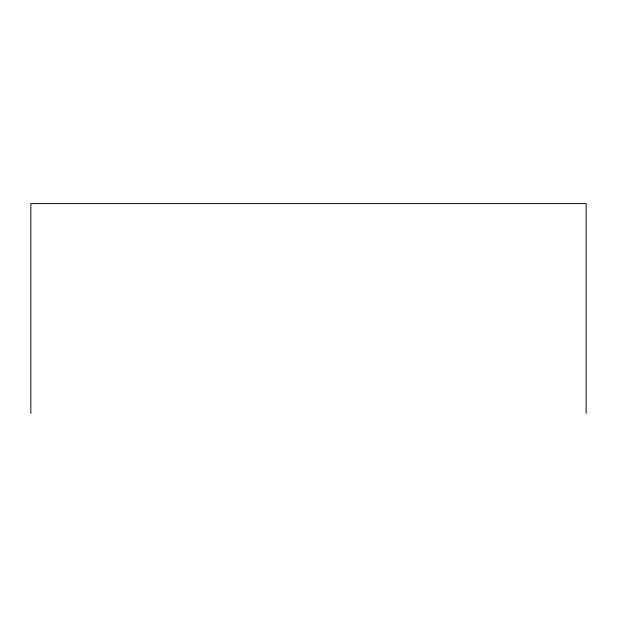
<?xml version="1.0" encoding="UTF-8"?>
<svg xmlns="http://www.w3.org/2000/svg" width="617" height="617" viewBox="0 0 617 617"><rect width="100%" height="100%" fill="white"/><g stroke="black" fill="none" stroke-linecap="round" stroke-linejoin="round"><path stroke-width="0.93" d="M586.15 413.405L586.15 203.595L30.85 203.595L30.85 413.405"/></g></svg>
